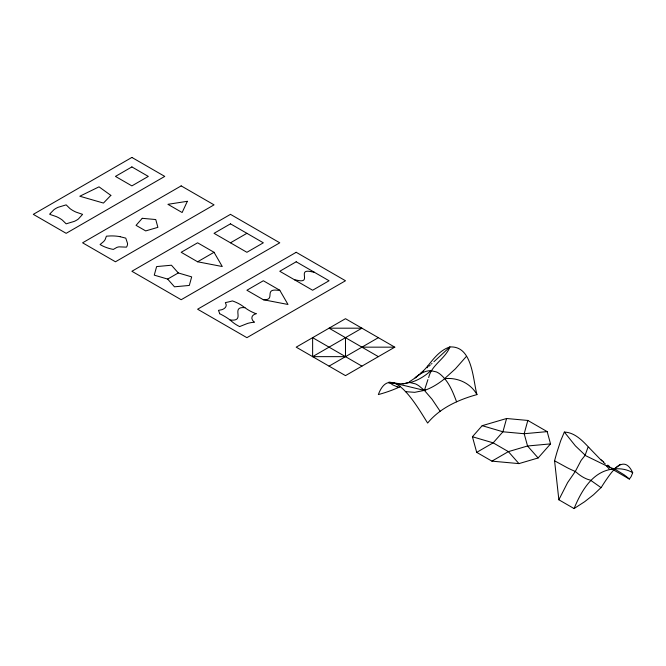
<?xml version="1.0" encoding="UTF-8"?>
<svg xmlns="http://www.w3.org/2000/svg" width="666" height="666" viewBox="0 0 666 666"><rect width="100%" height="100%" fill="white"/><g stroke="black" fill="none" stroke-linecap="round" stroke-linejoin="round"><path stroke-width="1" d="M398.718 387.379A106.677 61.588 0 0 1 378.338 394.58C391.583 359.24 419.63 410.805 427.647 423.052A106.677 61.588 0 0 1 440.134 411.297A98.21 56.702 0 0 1 456.593 401.823A106.677 61.588 0 0 1 476.956 394.605C472.818 379.379 472.51 345.629 449.925 346.953C445.171 358.957 431.468 364.943 428.671 377.58M506.576 418.506L502.93 431.784L493.165 442.848L476.698 452.356L472.419 436.746L482.184 425.682L506.576 418.506L527.822 420.446L547.177 431.618L550.541 443.889L538.12 457.967L518.947 463.611L491.916 461.138L476.698 452.356M527.822 420.446L524.184 433.724L527.547 445.995L538.12 457.967M601.123 487.662A126.765 92.224 -41.4 0 1 607.084 478.579C614.069 468.431 624.716 455.144 632.7 472.727L631.127 476.64L629.337 479.054L613.611 469.971M427.93 379.587L424.392 390.393L432.034 399.234L440.168 411.305M588.736 447.344C582.226 440.368 574.508 432.45 564.343 432.059L560.68 440.759L557.017 452.072A133.608 49.525 -73.6 0 0 554.578 460.797L566.891 467.532A79.654 57.95 41.4 0 0 575.316 471.445L578.171 473.859A36.871 21.287 60 0 0 587.678 479.345L590.534 480.203L601.023 487.612L593.498 494.788L584.631 501.723L574.067 508.566L558.857 499.783L567.607 482.609L575.324 471.42L581.118 460.406L585.089 455.344L587.936 447.427L588.736 447.344L602.014 461.03M574.067 508.566C581.127 491.433 592.232 471.578 612.578 469.105C619.43 468.165 626.731 469.047 632.7 472.727M427.647 366.134C433.708 358.516 440.234 349.95 449.925 346.953L433.907 361.755M466.35 356.435L455.377 368.856L443.414 379.703A60.631 30.053 -53.8 0 1 425.624 389.985M397.261 386.846L398.634 387.337L400.075 386.039M620.271 464.344L614.901 468.398L609.698 469.555L606.335 465.734L585.755 455.727L575.366 445.837L564.343 432.059M431.435 363.986L431.984 363.494M429.811 365.434L430.353 364.951M428.729 366.392L429.27 365.917M456.601 401.823C452.772 391.691 448.543 380.794 439.768 373.892A22.011 14.552 68.6 0 0 436.313 371.894L430.902 370.679L429.67 371.77A60.631 39.344 -67.1 0 1 411.879 382.051L405.286 383.474L399.925 383.783L388.944 382.151L392.74 384.873L397.194 386.821M427.131 367.798L427.664 367.332M422.669 371.636L423.185 371.195M421.636 372.502L422.152 372.069M420.612 373.36L421.128 372.935M418.34 375.249L418.847 374.833M417.59 375.865L415.126 377.88A98.21 56.702 0 0 1 409.423 381.701M167.649 279.079L178.28 272.943L191.666 276.881L189.311 285.448L174.475 286.805L167.649 279.079L154.262 275.141L156.618 266.575L171.453 265.218L178.28 272.943M197.611 261.78L214.044 252.297L222.261 266.525L197.611 261.78L181.177 252.297L197.611 242.807L214.044 252.297M230.478 242.807L246.903 233.325M361.921 366.134L312.629 337.67L312.629 356.643L361.921 328.188L329.062 328.188L378.355 356.643M329.062 366.134L378.355 337.67M394.788 347.161L345.488 375.624L296.195 347.161L345.488 318.698L394.788 347.161L361.921 347.161M491.916 461.138L508.374 451.631L527.547 445.995L550.541 443.889M402.922 383.991L408.982 382.326L415.526 383.891A22.011 10.539 52.7 0 1 418.981 385.889L424.392 390.393L425.624 389.968M239.585 326.59L247.569 323.426A23.069 13.32 0 0 1 254.479 322.186A13.203 7.626 0 0 1 252.489 320.121L251.823 318.231L252.173 316.475A7.776 4.487 0 0 1 256.152 313.703M263.336 299.725C276.332 300.533 263.37 288.461 277.672 290.259A25.841 14.918 0 0 1 279.77 290.243L287.987 304.47L263.336 299.725L246.903 290.243L263.336 280.752L279.77 290.243M547.177 431.618L524.184 433.724L502.93 431.784L482.184 425.682M219.614 313.694A69.988 40.41 0 0 1 230.02 319.955C246.686 321.969 229.62 306.227 244.872 307.684M444.722 378.663C457.467 377.256 470.629 383.175 476.939 394.597M430.902 370.679C424.866 370.571 419.497 374.042 415.126 377.88A106.677 61.588 0 0 0 427.622 366.125M312.629 356.643L345.488 356.643L345.488 337.67M392.857 382.784L424.392 390.393L414.718 392.332L405.378 391.641M120.08 236.705L125.774 238.137L127.522 243.39A15.934 9.199 0 0 1 126.457 247.144L119.039 246.853A8.084 4.67 0 0 0 116.825 247.419L113.328 249.425A31.535 18.207 0 0 1 100.807 244.963L100.083 244.539L103.663 241.533A23.01 13.287 0 0 0 105.203 239.444L106.402 236.172L110.098 235.955A26.707 15.418 0 0 1 120.096 236.671M472.419 436.746L493.165 442.848L508.374 451.631L518.947 463.611M398.634 387.337L398.701 387.362A98.21 56.702 0 0 0 399.841 386.838M244.672 307.534L241.558 305.311A38.894 22.453 0 0 0 232.417 300.915A54.287 31.344 0 0 1 225.341 302.605L226.165 304.712A9.973 5.761 0 0 1 225.591 307.109A8.991 5.186 0 0 1 224.925 307.917A8.45 4.878 0 0 1 221.77 309.715L218.448 310.373L219.047 311.796A49.226 28.422 0 0 1 219.638 313.678M229.986 319.971L232.159 321.761A40.884 23.601 0 0 0 239.61 326.573M601.098 459.815L603.754 461.963M605.327 463.969L603.338 462.221M558.857 499.783L554.578 460.797M609.69 467.182A75.916 9.699 -84.8 0 0 609.124 466.125L607.875 465.159L606.393 465.684L616.042 469.88L623.942 474.692A75.916 61.222 -15.3 0 1 629.337 479.054M388.744 382.892A35.931 15.26 6.2 0 1 392.482 383.491M256.119 313.744A45.055 26.016 0 0 1 244.913 307.659M314.269 272.219A32.817 18.948 0 0 0 312.329 271.919C295.279 267.649 313.544 284.374 296.495 280.103A32.817 18.948 0 0 1 294.555 279.803M187.346 201.307L182.134 212.529L167.907 204.312L187.346 201.307M50.275 213.478L49.734 214.352L56.194 216.55A31.202 18.015 0 0 1 62.354 220.105L66.159 223.834L74.251 221.395A23.352 13.478 0 0 0 78.355 219.022L82.592 214.352L76.132 212.154A31.202 18.015 0 0 1 69.972 208.591L66.159 204.862L58.075 207.309A23.352 13.478 0 0 0 53.971 209.682L50.275 213.478M142.258 218.315L136.055 225.341L145.712 230.919L157.884 227.339L155.752 219.547L142.258 218.315M110.856 195.379L103.463 203.063L79.803 196.229L99.026 186.838L110.856 195.379M131.885 157.434L33.3 214.352L66.159 233.325L164.752 176.407L131.885 157.434M131.885 166.916L115.459 176.407L131.885 185.889L148.318 176.407L131.885 166.916M181.177 185.889L82.592 242.807L115.459 261.78L214.044 204.862L181.177 185.889M230.478 214.352L131.885 271.27L181.177 299.725L279.77 242.807L230.478 214.352M230.478 223.834L214.044 233.325L246.903 252.297L263.336 242.807L230.478 223.834M296.195 252.297L197.611 309.215L246.903 337.67L345.488 280.752L296.195 252.297M296.195 261.78L279.77 271.27L312.629 290.243L329.062 280.752L296.195 261.78"/></g></svg>
